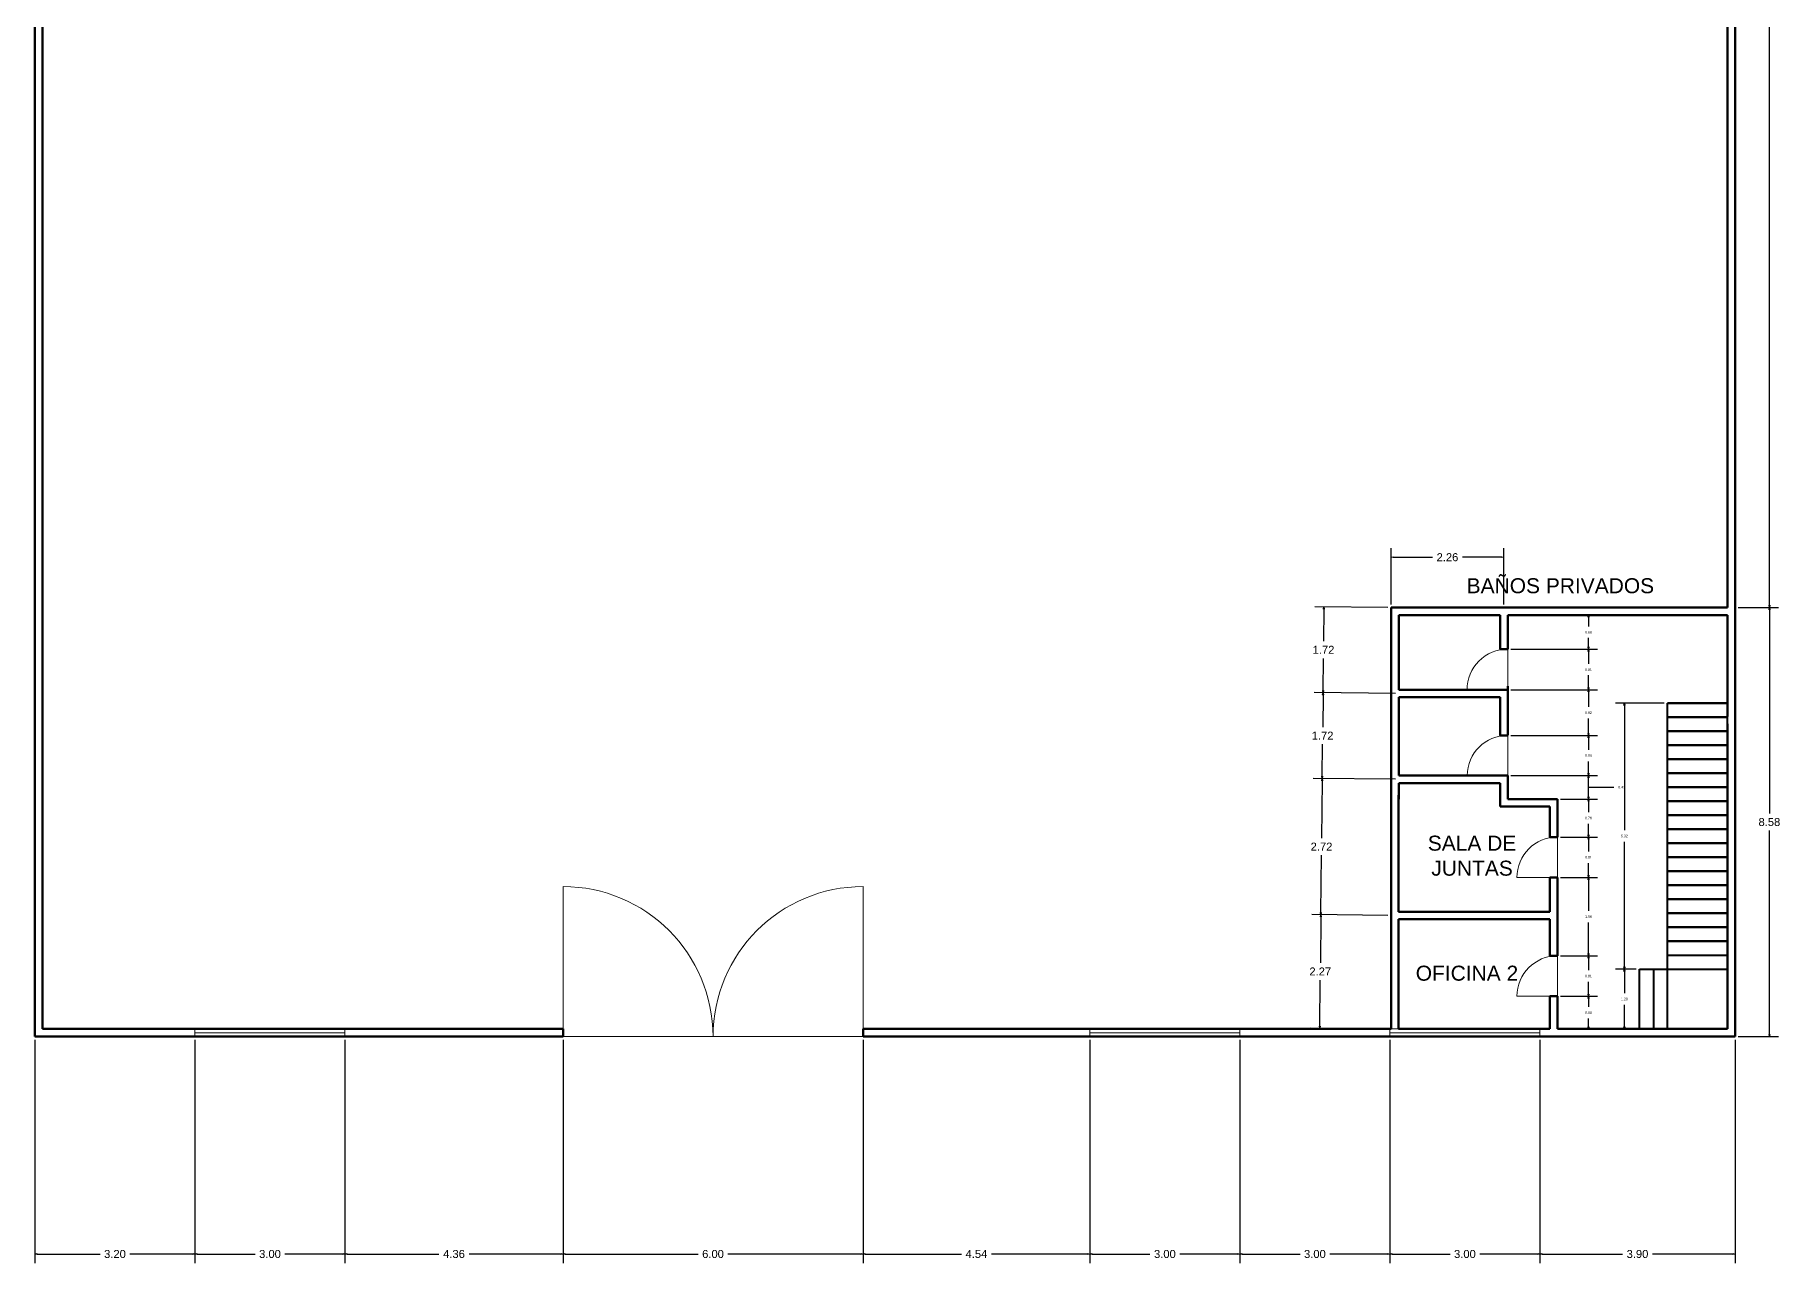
# Model space of a CAD drawing. Header units: metres. Extents: x -1 to 720, y -8 to 179.
# Drawn here: x 219.99 to 254.95, y 29.79 to 54.34 of the extents above; entities that cross this region are included whole.
import ezdxf

# ---------------------------------------------------------------- set-up
doc = ezdxf.new("R2010")
doc.units = ezdxf.units.M
doc.header["$PDMODE"] = 34
doc.layers.add('0-ANOTATION', color=7, linetype='Continuous')
doc.layers.add('0-Dimension', color=9, linetype='Continuous')
for name, color, linetype, lineweight in [('A-DOOR', 251, 'Continuous', 18), ('A-FLOR-LEVL', 145, 'Continuous', 18), ('A-GLAZ', 2, 'Continuous', 18), ('A-WALL', 7, 'Continuous', 60), ('S-STRS', 4, 'Continuous', 40)]:
    doc.layers.add(name, color=color, linetype=linetype, lineweight=lineweight)
doc.styles.get("Standard").update_dxf_attribs({"font": 'arial.ttf'})
doc.dimstyles.new('DAPC Standard', dxfattribs={"dimtxt": 0.3, "dimasz": 0.18, "dimexe": 0.18, "dimexo": 0.0625, "dimgap": 0.09, "dimtad": 0, "dimtih": 1, "dimtoh": 1, "dimzin": 0, "dimdsep": 46, "dimtxsty": 'Standard', "dimblk": 'CLOSEDBLANK', "dimcen": 0.09, "dimazin": 0, "dimtfac": 1, "dimtofl": 0, "dimtmove": 0, "dimatfit": 3, "dimfxl": 1, "dimtolj": 1, "dimtzin": 0, "dimarcsym": 0})

# ---------------------------------------------------------------- blocks, each defined once
blk = doc.blocks.new('_ClosedBlank')
at = {"color": 0, "linetype": 'ByBlock', "lineweight": -2}
for p, q in [((-1, 0.17), (0, 0)), ((-1, 0.17), (-1, -0.17)), ((0, 0), (-1, -0.17))]:
    blk.add_line(p, q, dxfattribs=at)
blk = doc.blocks.new('*D160')
at = {"layer": '0-Dimension', "color": 0, "lineweight": -2, "transparency": 16777216}
for p, q in [((250.498, 35.12), (251.237, 35.12)), ((251.057, 35.075), (251.057, 34.909)), ((251.057, 34.511), (251.057, 34.678)), ((250.498, 34.466), (251.237, 34.466))]:
    blk.add_line(p, q, dxfattribs=at)
at = {"layer": 'Defpoints', "color": 0, "transparency": 16777216}
for p in [(250.435, 35.12), (251.057, 35.12), (250.435, 34.466)]:
    blk.add_point(p, dxfattribs=at)
at = {"layer": '0-Dimension', "color": 0, "lineweight": -2, "transparency": 16777216, "xscale": 0.045, "yscale": 0.045, "zscale": 0.045}
for p, rotation in [((251.057, 35.12), 90), ((251.057, 34.466), 270)]:
    blk.add_blockref('_ClosedBlank', p, dxfattribs=dict(at, rotation=rotation))
at = {"layer": '0-Dimension', "color": 0, "transparency": 16777216, "insert": (251.057, 34.793), "char_height": 0.05, "attachment_point": 5}
blk.add_mtext('\\A1;0.65', dxfattribs=at)
blk = doc.blocks.new('*D161')
at = {"layer": '0-Dimension', "color": 0, "lineweight": -2, "transparency": 16777216}
for p, q in [((250.498, 35.93), (251.237, 35.93)), ((251.057, 35.885), (251.057, 35.641)), ((251.057, 35.165), (251.057, 35.41)), ((250.498, 35.12), (251.237, 35.12))]:
    blk.add_line(p, q, dxfattribs=at)
at = {"layer": 'Defpoints', "color": 0, "transparency": 16777216}
for p in [(250.435, 35.93), (251.057, 35.93), (250.435, 35.12)]:
    blk.add_point(p, dxfattribs=at)
at = {"layer": '0-Dimension', "color": 0, "lineweight": -2, "transparency": 16777216, "xscale": 0.045, "yscale": 0.045, "zscale": 0.045}
for p, rotation in [((251.057, 35.93), 90), ((251.057, 35.12), 270)]:
    blk.add_blockref('_ClosedBlank', p, dxfattribs=dict(at, rotation=rotation))
at = {"layer": '0-Dimension', "color": 0, "transparency": 16777216, "insert": (251.057, 35.525), "char_height": 0.05, "attachment_point": 5}
blk.add_mtext('\\A1;0.81', dxfattribs=at)
blk = doc.blocks.new('*D162')
at = {"layer": '0-Dimension', "color": 0, "lineweight": -2, "transparency": 16777216}
for p, q in [((250.498, 37.495), (251.237, 37.495)), ((251.057, 37.45), (251.057, 36.828)), ((251.057, 35.975), (251.057, 36.597)), ((250.498, 35.93), (251.237, 35.93))]:
    blk.add_line(p, q, dxfattribs=at)
at = {"layer": 'Defpoints', "color": 0, "transparency": 16777216}
for p in [(250.435, 37.495), (251.057, 37.495), (250.435, 35.93)]:
    blk.add_point(p, dxfattribs=at)
at = {"layer": '0-Dimension', "color": 0, "lineweight": -2, "transparency": 16777216, "xscale": 0.045, "yscale": 0.045, "zscale": 0.045}
for p, rotation in [((251.057, 37.495), 90), ((251.057, 35.93), 270)]:
    blk.add_blockref('_ClosedBlank', p, dxfattribs=dict(at, rotation=rotation))
at = {"layer": '0-Dimension', "color": 0, "transparency": 16777216, "insert": (251.057, 36.713), "char_height": 0.05, "attachment_point": 5}
blk.add_mtext('\\A1;1.56', dxfattribs=at)
blk = doc.blocks.new('*D163')
at = {"layer": '0-Dimension', "color": 0, "lineweight": -2, "transparency": 16777216}
for p, q in [((250.498, 38.305), (251.237, 38.305)), ((251.057, 38.26), (251.057, 38.016)), ((251.057, 37.54), (251.057, 37.785)), ((250.498, 37.495), (251.237, 37.495))]:
    blk.add_line(p, q, dxfattribs=at)
at = {"layer": 'Defpoints', "color": 0, "transparency": 16777216}
for p in [(250.435, 38.305), (251.057, 38.305), (250.435, 37.495)]:
    blk.add_point(p, dxfattribs=at)
at = {"layer": '0-Dimension', "color": 0, "lineweight": -2, "transparency": 16777216, "xscale": 0.045, "yscale": 0.045, "zscale": 0.045}
for p, rotation in [((251.057, 38.305), 90), ((251.057, 37.495), 270)]:
    blk.add_blockref('_ClosedBlank', p, dxfattribs=dict(at, rotation=rotation))
at = {"layer": '0-Dimension', "color": 0, "transparency": 16777216, "insert": (251.057, 37.9), "char_height": 0.05, "attachment_point": 5}
blk.add_mtext('\\A1;0.81', dxfattribs=at)
blk = doc.blocks.new('*D164')
at = {"layer": '0-Dimension', "color": 0, "lineweight": -2, "transparency": 16777216}
for p, q in [((250.498, 39.065), (251.237, 39.065)), ((251.057, 39.02), (251.057, 38.801)), ((251.057, 38.35), (251.057, 38.57)), ((250.498, 38.305), (251.237, 38.305))]:
    blk.add_line(p, q, dxfattribs=at)
at = {"layer": 'Defpoints', "color": 0, "transparency": 16777216}
for p in [(250.435, 39.065), (251.057, 39.065), (250.435, 38.305)]:
    blk.add_point(p, dxfattribs=at)
at = {"layer": '0-Dimension', "color": 0, "lineweight": -2, "transparency": 16777216, "xscale": 0.045, "yscale": 0.045, "zscale": 0.045}
for p, rotation in [((251.057, 39.065), 90), ((251.057, 38.305), 270)]:
    blk.add_blockref('_ClosedBlank', p, dxfattribs=dict(at, rotation=rotation))
at = {"layer": '0-Dimension', "color": 0, "transparency": 16777216, "insert": (251.057, 38.685), "char_height": 0.05, "attachment_point": 5}
blk.add_mtext('\\A1;0.76', dxfattribs=at)
blk = doc.blocks.new('*D165')
at = {"layer": '0-Dimension', "color": 0, "lineweight": -2, "transparency": 16777216}
for p, q in [((249.504, 39.534), (251.237, 39.534)), ((251.057, 39.11), (251.057, 39.489)), ((251.057, 39.3), (251.384, 39.3)), ((251.384, 39.3), (251.564, 39.3)), ((250.498, 39.065), (251.237, 39.065))]:
    blk.add_line(p, q, dxfattribs=at)
at = {"layer": 'Defpoints', "color": 0, "transparency": 16777216}
for p in [(249.441, 39.534), (251.057, 39.534), (250.435, 39.065)]:
    blk.add_point(p, dxfattribs=at)
at = {"layer": '0-Dimension', "color": 0, "lineweight": -2, "transparency": 16777216, "xscale": 0.045, "yscale": 0.045, "zscale": 0.045}
for p, rotation in [((251.057, 39.534), 90), ((251.057, 39.065), 270)]:
    blk.add_blockref('_ClosedBlank', p, dxfattribs=dict(at, rotation=rotation))
at = {"layer": '0-Dimension', "color": 0, "transparency": 16777216, "insert": (251.719, 39.3), "char_height": 0.05, "attachment_point": 5}
blk.add_mtext('\\A1;0.47', dxfattribs=at)
blk = doc.blocks.new('*D166')
at = {"layer": '0-Dimension', "color": 0, "lineweight": -2, "transparency": 16777216}
for p, q in [((249.504, 40.333), (251.237, 40.333)), ((251.057, 40.288), (251.057, 40.049)), ((249.504, 39.534), (251.237, 39.534)), ((251.057, 39.579), (251.057, 39.818))]:
    blk.add_line(p, q, dxfattribs=at)
at = {"layer": 'Defpoints', "color": 0, "transparency": 16777216}
for p in [(249.441, 40.333), (251.057, 40.333), (249.441, 39.534)]:
    blk.add_point(p, dxfattribs=at)
at = {"layer": '0-Dimension', "color": 0, "lineweight": -2, "transparency": 16777216, "xscale": 0.045, "yscale": 0.045, "zscale": 0.045}
for p, rotation in [((251.057, 40.333), 90), ((251.057, 39.534), 270)]:
    blk.add_blockref('_ClosedBlank', p, dxfattribs=dict(at, rotation=rotation))
at = {"layer": '0-Dimension', "color": 0, "transparency": 16777216, "insert": (251.057, 39.934), "char_height": 0.05, "attachment_point": 5}
blk.add_mtext('\\A1;0.80', dxfattribs=at)
blk = doc.blocks.new('*D167')
at = {"layer": '0-Dimension', "color": 0, "lineweight": -2, "transparency": 16777216}
for p, q in [((249.504, 41.25), (251.237, 41.25)), ((251.057, 41.205), (251.057, 40.907)), ((251.057, 40.378), (251.057, 40.676)), ((249.504, 40.333), (251.237, 40.333))]:
    blk.add_line(p, q, dxfattribs=at)
at = {"layer": 'Defpoints', "color": 0, "transparency": 16777216}
for p in [(249.441, 41.25), (251.057, 41.25), (249.441, 40.333)]:
    blk.add_point(p, dxfattribs=at)
at = {"layer": '0-Dimension', "color": 0, "lineweight": -2, "transparency": 16777216, "xscale": 0.045, "yscale": 0.045, "zscale": 0.045}
for p, rotation in [((251.057, 41.25), 90), ((251.057, 40.333), 270)]:
    blk.add_blockref('_ClosedBlank', p, dxfattribs=dict(at, rotation=rotation))
at = {"layer": '0-Dimension', "color": 0, "transparency": 16777216, "insert": (251.057, 40.791), "char_height": 0.05, "attachment_point": 5}
blk.add_mtext('\\A1;0.92', dxfattribs=at)
blk = doc.blocks.new('*D168')
at = {"layer": '0-Dimension', "color": 0, "lineweight": -2, "transparency": 16777216}
for p, q in [((249.504, 42.06), (251.237, 42.06)), ((251.057, 42.015), (251.057, 41.77)), ((251.057, 41.295), (251.057, 41.539)), ((249.504, 41.25), (251.237, 41.25))]:
    blk.add_line(p, q, dxfattribs=at)
at = {"layer": 'Defpoints', "color": 0, "transparency": 16777216}
for p in [(249.441, 42.06), (251.057, 42.06), (249.441, 41.25)]:
    blk.add_point(p, dxfattribs=at)
at = {"layer": '0-Dimension', "color": 0, "lineweight": -2, "transparency": 16777216, "xscale": 0.045, "yscale": 0.045, "zscale": 0.045}
for p, rotation in [((251.057, 42.06), 90), ((251.057, 41.25), 270)]:
    blk.add_blockref('_ClosedBlank', p, dxfattribs=dict(at, rotation=rotation))
at = {"layer": '0-Dimension', "color": 0, "transparency": 16777216, "insert": (251.057, 41.655), "char_height": 0.05, "attachment_point": 5}
blk.add_mtext('\\A1;0.81', dxfattribs=at)
blk = doc.blocks.new('*D169')
at = {"layer": '0-Dimension', "color": 0, "lineweight": -2, "transparency": 16777216}
for p, q in [((249.504, 42.744), (251.237, 42.744)), ((251.057, 42.699), (251.057, 42.518)), ((249.504, 42.06), (251.237, 42.06)), ((251.057, 42.105), (251.057, 42.287))]:
    blk.add_line(p, q, dxfattribs=at)
at = {"layer": 'Defpoints', "color": 0, "transparency": 16777216}
for p in [(249.441, 42.744), (251.057, 42.744), (249.441, 42.06)]:
    blk.add_point(p, dxfattribs=at)
at = {"layer": '0-Dimension', "color": 0, "lineweight": -2, "transparency": 16777216, "xscale": 0.045, "yscale": 0.045, "zscale": 0.045}
for p, rotation in [((251.057, 42.744), 90), ((251.057, 42.06), 270)]:
    blk.add_blockref('_ClosedBlank', p, dxfattribs=dict(at, rotation=rotation))
at = {"layer": '0-Dimension', "color": 0, "transparency": 16777216, "insert": (251.057, 42.402), "char_height": 0.05, "attachment_point": 5}
blk.add_mtext('\\A1;0.68', dxfattribs=at)
blk = doc.blocks.new('*D170')
at = {"layer": '0-Dimension', "color": 0, "lineweight": -2, "transparency": 16777216}
for p, q in [((252.014, 35.664), (251.595, 35.664)), ((251.775, 35.619), (251.775, 35.18)), ((251.775, 34.511), (251.775, 34.949)), ((252.014, 34.466), (251.595, 34.466))]:
    blk.add_line(p, q, dxfattribs=at)
at = {"layer": 'Defpoints', "color": 0, "transparency": 16777216}
for p in [(251.775, 35.664), (252.076, 35.664), (252.076, 34.466)]:
    blk.add_point(p, dxfattribs=at)
at = {"layer": '0-Dimension', "color": 0, "lineweight": -2, "transparency": 16777216, "xscale": 0.045, "yscale": 0.045, "zscale": 0.045}
for p, rotation in [((251.775, 35.664), 90), ((251.775, 34.466), 270)]:
    blk.add_blockref('_ClosedBlank', p, dxfattribs=dict(at, rotation=rotation))
at = {"layer": '0-Dimension', "color": 0, "transparency": 16777216, "insert": (251.775, 35.065), "char_height": 0.05, "attachment_point": 5}
blk.add_mtext('\\A1;1.20', dxfattribs=at)
blk = doc.blocks.new('*D171')
at = {"layer": '0-Dimension', "color": 0, "lineweight": -2, "transparency": 16777216}
for p, q in [((252.574, 40.984), (251.595, 40.984)), ((251.775, 40.939), (251.775, 38.439)), ((251.775, 35.709), (251.775, 38.208)), ((252.014, 35.664), (251.595, 35.664))]:
    blk.add_line(p, q, dxfattribs=at)
at = {"layer": 'Defpoints', "color": 0, "transparency": 16777216}
for p in [(251.775, 40.984), (252.636, 40.984), (252.076, 35.664)]:
    blk.add_point(p, dxfattribs=at)
at = {"layer": '0-Dimension', "color": 0, "lineweight": -2, "transparency": 16777216, "xscale": 0.045, "yscale": 0.045, "zscale": 0.045}
for p, rotation in [((251.775, 40.984), 90), ((251.775, 35.664), 270)]:
    blk.add_blockref('_ClosedBlank', p, dxfattribs=dict(at, rotation=rotation))
at = {"layer": '0-Dimension', "color": 0, "transparency": 16777216, "insert": (251.775, 38.324), "char_height": 0.05, "attachment_point": 5}
blk.add_mtext('\\A1;5.32', dxfattribs=at)
blk = doc.blocks.new('*D172')
at = {"layer": '0-Dimension', "color": 0, "lineweight": -2, "transparency": 16777216}
for p, q in [((247.046, 36.738), (245.524, 36.753)), ((245.704, 36.706), (245.695, 35.786)), ((245.682, 34.525), (245.691, 35.445)), ((247.023, 34.467), (245.502, 34.482))]:
    blk.add_line(p, q, dxfattribs=at)
at = {"layer": 'Defpoints', "color": 0, "transparency": 16777216}
for p in [(245.704, 36.751), (247.109, 36.737), (247.086, 34.466)]:
    blk.add_point(p, dxfattribs=at)
at = {"layer": '0-Dimension', "color": 0, "lineweight": -2, "transparency": 16777216, "xscale": 0.045, "yscale": 0.045, "zscale": 0.045}
for p, rotation in [((245.704, 36.751), 89.42470676570414), ((245.682, 34.48), 269.4247067657041)]:
    blk.add_blockref('_ClosedBlank', p, dxfattribs=dict(at, rotation=rotation))
at = {"layer": '0-Dimension', "color": 0, "transparency": 16777216, "insert": (245.693, 35.616), "char_height": 0.16, "attachment_point": 5}
blk.add_mtext('\\A1;2.27', dxfattribs=at)
blk = doc.blocks.new('*D173')
at = {"layer": '0-Dimension', "color": 0, "lineweight": -2, "transparency": 16777216}
for p, q in [((247.201, 39.46), (245.552, 39.477)), ((245.731, 39.43), (245.72, 38.283)), ((245.705, 36.796), (245.716, 37.943)), ((247.046, 36.738), (245.524, 36.753))]:
    blk.add_line(p, q, dxfattribs=at)
at = {"layer": 'Defpoints', "color": 0, "transparency": 16777216}
for p in [(245.732, 39.475), (247.263, 39.459), (247.109, 36.737)]:
    blk.add_point(p, dxfattribs=at)
at = {"layer": '0-Dimension', "color": 0, "lineweight": -2, "transparency": 16777216, "xscale": 0.045, "yscale": 0.045, "zscale": 0.045}
for p, rotation in [((245.732, 39.475), 89.4247067657041), ((245.704, 36.751), 269.4247067657041)]:
    blk.add_blockref('_ClosedBlank', p, dxfattribs=dict(at, rotation=rotation))
at = {"layer": '0-Dimension', "color": 0, "transparency": 16777216, "insert": (245.718, 38.113), "char_height": 0.16, "attachment_point": 5}
blk.add_mtext('\\A1;2.72', dxfattribs=at)
blk = doc.blocks.new('*D174')
at = {"layer": '0-Dimension', "color": 0, "lineweight": -2, "transparency": 16777216}
for p, q in [((247.201, 41.175), (245.569, 41.192)), ((245.749, 41.145), (245.742, 40.503)), ((245.732, 39.52), (245.739, 40.162)), ((247.201, 39.46), (245.552, 39.477))]:
    blk.add_line(p, q, dxfattribs=at)
at = {"layer": 'Defpoints', "color": 0, "transparency": 16777216}
for p in [(245.749, 41.19), (247.263, 41.175), (247.263, 39.459)]:
    blk.add_point(p, dxfattribs=at)
at = {"layer": '0-Dimension', "color": 0, "lineweight": -2, "transparency": 16777216, "xscale": 0.045, "yscale": 0.045, "zscale": 0.045}
for p, rotation in [((245.749, 41.19), 89.4247067657041), ((245.732, 39.475), 269.4247067657041)]:
    blk.add_blockref('_ClosedBlank', p, dxfattribs=dict(at, rotation=rotation))
at = {"layer": '0-Dimension', "color": 0, "transparency": 16777216, "insert": (245.74, 40.332), "char_height": 0.16, "attachment_point": 5}
blk.add_mtext('\\A1;1.72', dxfattribs=at)
blk = doc.blocks.new('*D175')
at = {"layer": '0-Dimension', "color": 0, "lineweight": -2, "transparency": 16777216}
for p, q in [((247.046, 42.894), (245.586, 42.909)), ((245.766, 42.862), (245.759, 42.219)), ((245.749, 41.235), (245.756, 41.878)), ((247.201, 41.175), (245.569, 41.192))]:
    blk.add_line(p, q, dxfattribs=at)
at = {"layer": 'Defpoints', "color": 0, "transparency": 16777216}
for p in [(245.766, 42.907), (247.109, 42.894), (247.263, 41.175)]:
    blk.add_point(p, dxfattribs=at)
at = {"layer": '0-Dimension', "color": 0, "lineweight": -2, "transparency": 16777216, "xscale": 0.045, "yscale": 0.045, "zscale": 0.045}
for p, rotation in [((245.766, 42.907), 89.4247067657041), ((245.749, 41.19), 269.4247067657041)]:
    blk.add_blockref('_ClosedBlank', p, dxfattribs=dict(at, rotation=rotation))
at = {"layer": '0-Dimension', "color": 0, "transparency": 16777216, "insert": (245.758, 42.049), "char_height": 0.16, "attachment_point": 5}
blk.add_mtext('\\A1;1.72', dxfattribs=at)
blk = doc.blocks.new('*D176')
at = {"layer": '0-Dimension', "color": 0, "lineweight": -2, "transparency": 16777216}
for p, q in [((247.109, 42.956), (247.109, 44.079)), ((249.366, 42.956), (249.366, 44.079)), ((247.154, 43.899), (247.938, 43.899)), ((249.321, 43.899), (248.536, 43.899))]:
    blk.add_line(p, q, dxfattribs=at)
at = {"layer": 'Defpoints', "color": 0, "transparency": 16777216}
for p in [(249.366, 43.899), (247.109, 42.894), (249.366, 42.894)]:
    blk.add_point(p, dxfattribs=at)
at = {"layer": '0-Dimension', "color": 0, "lineweight": -2, "transparency": 16777216, "xscale": 0.045, "yscale": 0.045, "zscale": 0.045, "rotation": 180}
blk.add_blockref('_ClosedBlank', (247.109, 43.899), dxfattribs=at)
at = {"layer": '0-Dimension', "color": 0, "lineweight": -2, "transparency": 16777216, "xscale": 0.045, "yscale": 0.045, "zscale": 0.045}
blk.add_blockref('_ClosedBlank', (249.366, 43.899), dxfattribs=at)
at = {"layer": '0-Dimension', "color": 0, "transparency": 16777216, "insert": (248.237, 43.899), "char_height": 0.16, "attachment_point": 5}
blk.add_mtext('\\A1;2.26', dxfattribs=at)
blk = doc.blocks.new('*D177')
at = {"layer": '0-Dimension', "color": 0, "lineweight": -2, "transparency": 16777216}
for p, q in [((219.989, 34.251), (219.989, 29.786)), ((223.189, 34.251), (223.189, 29.786)), ((220.034, 29.966), (221.291, 29.966)), ((223.144, 29.966), (221.886, 29.966))]:
    blk.add_line(p, q, dxfattribs=at)
at = {"layer": 'Defpoints', "color": 0, "transparency": 16777216}
for p in [(219.989, 34.314), (223.189, 34.314), (223.189, 29.966)]:
    blk.add_point(p, dxfattribs=at)
at = {"layer": '0-Dimension', "color": 0, "lineweight": -2, "transparency": 16777216, "xscale": 0.045, "yscale": 0.045, "zscale": 0.045, "rotation": 180}
blk.add_blockref('_ClosedBlank', (219.989, 29.966), dxfattribs=at)
at = {"layer": '0-Dimension', "color": 0, "lineweight": -2, "transparency": 16777216, "xscale": 0.045, "yscale": 0.045, "zscale": 0.045}
blk.add_blockref('_ClosedBlank', (223.189, 29.966), dxfattribs=at)
at = {"layer": '0-Dimension', "color": 0, "transparency": 16777216, "insert": (221.589, 29.966), "char_height": 0.16, "attachment_point": 5}
blk.add_mtext('\\A1;3.20', dxfattribs=at)
blk = doc.blocks.new('*D178')
at = {"layer": '0-Dimension', "color": 0, "lineweight": -2, "transparency": 16777216}
for p, q in [((223.189, 34.251), (223.189, 29.786)), ((226.189, 34.251), (226.189, 29.786)), ((223.234, 29.966), (224.391, 29.966)), ((226.144, 29.966), (224.986, 29.966))]:
    blk.add_line(p, q, dxfattribs=at)
at = {"layer": 'Defpoints', "color": 0, "transparency": 16777216}
for p in [(223.189, 34.314), (226.189, 34.314), (226.189, 29.966)]:
    blk.add_point(p, dxfattribs=at)
at = {"layer": '0-Dimension', "color": 0, "lineweight": -2, "transparency": 16777216, "xscale": 0.045, "yscale": 0.045, "zscale": 0.045, "rotation": 180}
blk.add_blockref('_ClosedBlank', (223.189, 29.966), dxfattribs=at)
at = {"layer": '0-Dimension', "color": 0, "lineweight": -2, "transparency": 16777216, "xscale": 0.045, "yscale": 0.045, "zscale": 0.045}
blk.add_blockref('_ClosedBlank', (226.189, 29.966), dxfattribs=at)
at = {"layer": '0-Dimension', "color": 0, "transparency": 16777216, "insert": (224.689, 29.966), "char_height": 0.16, "attachment_point": 5}
blk.add_mtext('\\A1;3.00', dxfattribs=at)
blk = doc.blocks.new('*D179')
at = {"layer": '0-Dimension', "color": 0, "lineweight": -2, "transparency": 16777216}
for p, q in [((226.189, 34.251), (226.189, 29.786)), ((230.549, 34.251), (230.549, 29.786)), ((226.234, 29.966), (228.068, 29.966)), ((230.504, 29.966), (228.67, 29.966))]:
    blk.add_line(p, q, dxfattribs=at)
at = {"layer": 'Defpoints', "color": 0, "transparency": 16777216}
for p in [(226.189, 34.314), (230.549, 34.314), (230.549, 29.966)]:
    blk.add_point(p, dxfattribs=at)
at = {"layer": '0-Dimension', "color": 0, "lineweight": -2, "transparency": 16777216, "xscale": 0.045, "yscale": 0.045, "zscale": 0.045, "rotation": 180}
blk.add_blockref('_ClosedBlank', (226.189, 29.966), dxfattribs=at)
at = {"layer": '0-Dimension', "color": 0, "lineweight": -2, "transparency": 16777216, "xscale": 0.045, "yscale": 0.045, "zscale": 0.045}
blk.add_blockref('_ClosedBlank', (230.549, 29.966), dxfattribs=at)
at = {"layer": '0-Dimension', "color": 0, "transparency": 16777216, "insert": (228.369, 29.966), "char_height": 0.16, "attachment_point": 5}
blk.add_mtext('\\A1;4.36', dxfattribs=at)
blk = doc.blocks.new('*D180')
at = {"layer": '0-Dimension', "color": 0, "lineweight": -2, "transparency": 16777216}
for p, q in [((230.549, 34.251), (230.549, 29.786)), ((236.549, 34.251), (236.549, 29.786)), ((230.594, 29.966), (233.251, 29.966)), ((236.504, 29.966), (233.847, 29.966))]:
    blk.add_line(p, q, dxfattribs=at)
at = {"layer": 'Defpoints', "color": 0, "transparency": 16777216}
for p in [(230.549, 34.314), (236.549, 34.314), (236.549, 29.966)]:
    blk.add_point(p, dxfattribs=at)
at = {"layer": '0-Dimension', "color": 0, "lineweight": -2, "transparency": 16777216, "xscale": 0.045, "yscale": 0.045, "zscale": 0.045, "rotation": 180}
blk.add_blockref('_ClosedBlank', (230.549, 29.966), dxfattribs=at)
at = {"layer": '0-Dimension', "color": 0, "lineweight": -2, "transparency": 16777216, "xscale": 0.045, "yscale": 0.045, "zscale": 0.045}
blk.add_blockref('_ClosedBlank', (236.549, 29.966), dxfattribs=at)
at = {"layer": '0-Dimension', "color": 0, "transparency": 16777216, "insert": (233.549, 29.966), "char_height": 0.16, "attachment_point": 5}
blk.add_mtext('\\A1;6.00', dxfattribs=at)
blk = doc.blocks.new('*D181')
at = {"layer": '0-Dimension', "color": 0, "lineweight": -2, "transparency": 16777216}
for p, q in [((236.549, 34.251), (236.549, 29.786)), ((241.086, 34.251), (241.086, 29.786)), ((236.594, 29.966), (238.516, 29.966)), ((241.041, 29.966), (239.118, 29.966))]:
    blk.add_line(p, q, dxfattribs=at)
at = {"layer": 'Defpoints', "color": 0, "transparency": 16777216}
for p in [(236.549, 34.314), (241.086, 34.314), (241.086, 29.966)]:
    blk.add_point(p, dxfattribs=at)
at = {"layer": '0-Dimension', "color": 0, "lineweight": -2, "transparency": 16777216, "xscale": 0.045, "yscale": 0.045, "zscale": 0.045, "rotation": 180}
blk.add_blockref('_ClosedBlank', (236.549, 29.966), dxfattribs=at)
at = {"layer": '0-Dimension', "color": 0, "lineweight": -2, "transparency": 16777216, "xscale": 0.045, "yscale": 0.045, "zscale": 0.045}
blk.add_blockref('_ClosedBlank', (241.086, 29.966), dxfattribs=at)
at = {"layer": '0-Dimension', "color": 0, "transparency": 16777216, "insert": (238.817, 29.966), "char_height": 0.16, "attachment_point": 5}
blk.add_mtext('\\A1;4.54', dxfattribs=at)
blk = doc.blocks.new('*D182')
at = {"layer": '0-Dimension', "color": 0, "lineweight": -2, "transparency": 16777216}
for p, q in [((241.086, 34.251), (241.086, 29.786)), ((244.086, 34.251), (244.086, 29.786)), ((241.131, 29.966), (242.288, 29.966)), ((244.041, 29.966), (242.883, 29.966))]:
    blk.add_line(p, q, dxfattribs=at)
at = {"layer": 'Defpoints', "color": 0, "transparency": 16777216}
for p in [(241.086, 34.314), (244.086, 34.314), (244.086, 29.966)]:
    blk.add_point(p, dxfattribs=at)
at = {"layer": '0-Dimension', "color": 0, "lineweight": -2, "transparency": 16777216, "xscale": 0.045, "yscale": 0.045, "zscale": 0.045, "rotation": 180}
blk.add_blockref('_ClosedBlank', (241.086, 29.966), dxfattribs=at)
at = {"layer": '0-Dimension', "color": 0, "lineweight": -2, "transparency": 16777216, "xscale": 0.045, "yscale": 0.045, "zscale": 0.045}
blk.add_blockref('_ClosedBlank', (244.086, 29.966), dxfattribs=at)
at = {"layer": '0-Dimension', "color": 0, "transparency": 16777216, "insert": (242.586, 29.966), "char_height": 0.16, "attachment_point": 5}
blk.add_mtext('\\A1;3.00', dxfattribs=at)
blk = doc.blocks.new('*D183')
at = {"layer": '0-Dimension', "color": 0, "lineweight": -2, "transparency": 16777216}
for p, q in [((244.086, 34.251), (244.086, 29.786)), ((247.086, 34.251), (247.086, 29.786)), ((244.131, 29.966), (245.288, 29.966)), ((247.041, 29.966), (245.883, 29.966))]:
    blk.add_line(p, q, dxfattribs=at)
at = {"layer": 'Defpoints', "color": 0, "transparency": 16777216}
for p in [(244.086, 34.314), (247.086, 34.314), (247.086, 29.966)]:
    blk.add_point(p, dxfattribs=at)
at = {"layer": '0-Dimension', "color": 0, "lineweight": -2, "transparency": 16777216, "xscale": 0.045, "yscale": 0.045, "zscale": 0.045, "rotation": 180}
blk.add_blockref('_ClosedBlank', (244.086, 29.966), dxfattribs=at)
at = {"layer": '0-Dimension', "color": 0, "lineweight": -2, "transparency": 16777216, "xscale": 0.045, "yscale": 0.045, "zscale": 0.045}
blk.add_blockref('_ClosedBlank', (247.086, 29.966), dxfattribs=at)
at = {"layer": '0-Dimension', "color": 0, "transparency": 16777216, "insert": (245.586, 29.966), "char_height": 0.16, "attachment_point": 5}
blk.add_mtext('\\A1;3.00', dxfattribs=at)
blk = doc.blocks.new('*D184')
at = {"layer": '0-Dimension', "color": 0, "lineweight": -2, "transparency": 16777216}
for p, q in [((247.086, 34.251), (247.086, 29.786)), ((250.086, 34.251), (250.086, 29.786)), ((247.131, 29.966), (248.288, 29.966)), ((250.041, 29.966), (248.883, 29.966))]:
    blk.add_line(p, q, dxfattribs=at)
at = {"layer": 'Defpoints', "color": 0, "transparency": 16777216}
for p in [(247.086, 34.314), (250.086, 34.314), (250.086, 29.966)]:
    blk.add_point(p, dxfattribs=at)
at = {"layer": '0-Dimension', "color": 0, "lineweight": -2, "transparency": 16777216, "xscale": 0.045, "yscale": 0.045, "zscale": 0.045, "rotation": 180}
blk.add_blockref('_ClosedBlank', (247.086, 29.966), dxfattribs=at)
at = {"layer": '0-Dimension', "color": 0, "lineweight": -2, "transparency": 16777216, "xscale": 0.045, "yscale": 0.045, "zscale": 0.045}
blk.add_blockref('_ClosedBlank', (250.086, 29.966), dxfattribs=at)
at = {"layer": '0-Dimension', "color": 0, "transparency": 16777216, "insert": (248.586, 29.966), "char_height": 0.16, "attachment_point": 5}
blk.add_mtext('\\A1;3.00', dxfattribs=at)
blk = doc.blocks.new('*D185')
at = {"layer": '0-Dimension', "color": 0, "lineweight": -2, "transparency": 16777216}
for p, q in [((250.086, 34.251), (250.086, 29.786)), ((253.989, 34.251), (253.989, 29.786)), ((250.131, 29.966), (251.74, 29.966)), ((253.944, 29.966), (252.335, 29.966))]:
    blk.add_line(p, q, dxfattribs=at)
at = {"layer": 'Defpoints', "color": 0, "transparency": 16777216}
for p in [(250.086, 34.314), (253.989, 34.314), (253.989, 29.966)]:
    blk.add_point(p, dxfattribs=at)
at = {"layer": '0-Dimension', "color": 0, "lineweight": -2, "transparency": 16777216, "xscale": 0.045, "yscale": 0.045, "zscale": 0.045, "rotation": 180}
blk.add_blockref('_ClosedBlank', (250.086, 29.966), dxfattribs=at)
at = {"layer": '0-Dimension', "color": 0, "lineweight": -2, "transparency": 16777216, "xscale": 0.045, "yscale": 0.045, "zscale": 0.045}
blk.add_blockref('_ClosedBlank', (253.989, 29.966), dxfattribs=at)
at = {"layer": '0-Dimension', "color": 0, "transparency": 16777216, "insert": (252.037, 29.966), "char_height": 0.16, "attachment_point": 5}
blk.add_mtext('\\A1;3.90', dxfattribs=at)
blk = doc.blocks.new('*D196')
at = {"layer": '0-Dimension', "color": 0, "lineweight": -2, "transparency": 16777216}
for p, q in [((254.051, 42.894), (254.855, 42.894)), ((254.675, 42.849), (254.675, 38.775)), ((254.675, 34.359), (254.675, 38.432)), ((254.051, 34.314), (254.855, 34.314))]:
    blk.add_line(p, q, dxfattribs=at)
at = {"layer": 'Defpoints', "color": 0, "transparency": 16777216}
for p in [(253.989, 42.894), (254.675, 42.894), (253.989, 34.314)]:
    blk.add_point(p, dxfattribs=at)
at = {"layer": '0-Dimension', "color": 0, "lineweight": -2, "transparency": 16777216, "xscale": 0.045, "yscale": 0.045, "zscale": 0.045}
for p, rotation in [((254.675, 42.894), 90), ((254.675, 34.314), 270)]:
    blk.add_blockref('_ClosedBlank', p, dxfattribs=dict(at, rotation=rotation))
at = {"layer": '0-Dimension', "color": 0, "transparency": 16777216, "insert": (254.675, 38.604), "char_height": 0.16, "attachment_point": 5}
blk.add_mtext('\\A1;8.58', dxfattribs=at)
blk = doc.blocks.new('*D197')
at = {"layer": '0-Dimension', "color": 0, "lineweight": -2, "transparency": 16777216}
for p, q in [((254.051, 70.314), (254.855, 70.314)), ((254.675, 70.269), (254.675, 56.774)), ((254.675, 42.939), (254.675, 56.433)), ((254.051, 42.894), (254.855, 42.894))]:
    blk.add_line(p, q, dxfattribs=at)
at = {"layer": 'Defpoints', "color": 0, "transparency": 16777216}
for p in [(253.989, 70.314), (254.675, 70.314), (253.989, 42.894)]:
    blk.add_point(p, dxfattribs=at)
at = {"layer": '0-Dimension', "color": 0, "lineweight": -2, "transparency": 16777216, "xscale": 0.045, "yscale": 0.045, "zscale": 0.045}
for p, rotation in [((254.675, 70.314), 90), ((254.675, 42.894), 270)]:
    blk.add_blockref('_ClosedBlank', p, dxfattribs=dict(at, rotation=rotation))
at = {"layer": '0-Dimension', "color": 0, "transparency": 16777216, "insert": (254.675, 56.604), "char_height": 0.16, "attachment_point": 5}
blk.add_mtext('\\A1;27.42', dxfattribs=at)

msp = doc.modelspace()

# ---------------------------------------------------------------- linework, layer by layer
at = {"layer": 'A-DOOR'}
for p, q in [((249.441, 42.895), (249.441, 42.894)), ((249.441, 42.744), (249.441, 42.06)), ((249.441, 42.06), (249.441, 41.25)), ((249.441, 39.534), (249.441, 40.38)), ((247.263, 39.315), (247.263, 39.065)), ((247.263, 39.315), (247.263, 39.065)), ((250.435, 38.305), (250.435, 37.495)), ((250.285, 37.495), (249.625, 37.495)), ((230.549, 34.314), (230.549, 37.314)), ((230.549, 34.314), (230.549, 37.314)), ((236.549, 34.314), (236.549, 37.314)), ((250.435, 35.93), (250.435, 35.12)), ((250.285, 35.12), (249.625, 35.12)), ((230.549, 34.314), (236.549, 34.314)), ((230.549, 34.314), (236.549, 34.314)), ((236.549, 34.314), (239.989, 34.314)), ((236.549, 34.314), (239.989, 34.314))]:
    msp.add_line(p, q, dxfattribs=at)
for centre, radius, start, end in [((249.438, 41.25), 0.81, 89.7614, 180.0299), ((249.441, 39.53), 0.81, 89.999, 179.6678), ((250.435, 37.495), 0.81, 90, 180), ((230.549, 34.314), 3, 0, 90), ((236.549, 34.314), 3, 90, 180), ((250.435, 35.12), 0.81, 90, 180)]:
    msp.add_arc(centre, radius, start, end, dxfattribs=at)
at = {"layer": 'A-FLOR-LEVL'}
for p, q in [((247.109, 42.894), (247.109, 40.316)), ((247.109, 42.894), (253.836, 42.894)), ((247.109, 39.315), (247.109, 34.466))]:
    msp.add_line(p, q, dxfattribs=at)
at = {"layer": 'A-GLAZ'}
for p, q in [((223.189, 34.314), (223.189, 34.466)), ((223.189, 34.466), (226.189, 34.466)), ((223.189, 34.39), (226.189, 34.39)), ((223.189, 34.314), (226.189, 34.314)), ((224.172, 34.314), (227.172, 34.314)), ((224.172, 34.314), (227.172, 34.314)), ((226.189, 34.466), (226.189, 34.314)), ((229.17, 34.314), (230.549, 34.314)), ((229.17, 34.314), (230.549, 34.314)), ((244.086, 34.466), (241.086, 34.466)), ((241.086, 34.466), (241.086, 34.314)), ((241.086, 34.39), (244.086, 34.39)), ((241.086, 34.314), (244.086, 34.314)), ((241.449, 34.314), (243.448, 34.314)), ((241.449, 34.314), (243.448, 34.314)), ((244.086, 34.314), (244.086, 34.466)), ((244.318, 34.314), (246.317, 34.314)), ((244.318, 34.314), (246.317, 34.314)), ((247.086, 34.466), (247.086, 34.314)), ((247.086, 34.466), (250.086, 34.466)), ((247.086, 34.39), (250.086, 34.39)), ((247.086, 34.314), (250.086, 34.314)), ((250.086, 34.466), (250.086, 34.314))]:
    msp.add_line(p, q, dxfattribs=at)
at = {"layer": 'A-WALL'}
for p, q in [((219.989, 34.314), (219.989, 70.314)), ((219.989, 34.314), (219.989, 70.314)), ((253.989, 42.894), (253.989, 70.314)), ((220.141, 70.164), (220.141, 34.466)), ((220.141, 70.164), (220.141, 34.466)), ((253.836, 42.894), (253.836, 70.164)), ((247.109, 42.894), (247.109, 40.566)), ((247.109, 40.566), (247.109, 42.894)), ((247.109, 42.894), (253.836, 42.894)), ((247.263, 42.744), (249.291, 42.744)), ((247.263, 41.324), (247.263, 42.744)), ((247.263, 41.25), (247.263, 42.744)), ((247.564, 42.744), (249.291, 42.744)), ((249.291, 42.744), (249.291, 42.06)), ((249.441, 42.895), (249.441, 42.894)), ((249.441, 42.744), (250.701, 42.744)), ((249.441, 42.744), (249.441, 42.06)), ((249.441, 42.744), (253.836, 42.744)), ((253.836, 42.894), (250.549, 42.894)), ((252.576, 42.895), (252.576, 42.894)), ((253.836, 40.714), (253.836, 42.744)), ((253.836, 42.744), (253.836, 40.714)), ((253.989, 40.566), (253.989, 42.894)), ((249.441, 42.06), (249.291, 42.06)), ((249.441, 41.324), (249.441, 41.175)), ((247.263, 41.25), (249.441, 41.25)), ((247.263, 39.534), (247.263, 41.1)), ((249.291, 41.1), (247.263, 41.1)), ((247.263, 39.609), (247.263, 41.021)), ((249.291, 40.333), (249.291, 41.1)), ((249.291, 41.021), (249.291, 40.443)), ((249.441, 41.175), (249.441, 40.455)), ((249.441, 41.175), (249.441, 40.34)), ((249.441, 41.175), (249.441, 41.1)), ((247.109, 40.566), (247.109, 40.316)), ((253.836, 40.566), (253.836, 34.466)), ((253.989, 40.566), (253.989, 34.314)), ((247.109, 40.316), (247.109, 39.315)), ((249.441, 40.333), (249.291, 40.333)), ((249.441, 39.534), (247.263, 39.534)), ((249.441, 39.534), (249.441, 39.459)), ((249.441, 39.459), (249.441, 39.534)), ((247.109, 39.315), (247.109, 39.065)), ((247.264, 39.384), (247.261, 38.917)), ((247.263, 39.384), (249.29, 39.384)), ((247.263, 39.315), (247.263, 39.065)), ((247.263, 39.065), (247.263, 39.315)), ((249.29, 38.916), (249.29, 39.384)), ((249.441, 39.459), (249.441, 39.065)), ((247.109, 39.065), (247.109, 36.737)), ((247.261, 38.917), (247.26, 38.667)), ((247.261, 38.917), (247.261, 36.81)), ((249.441, 38.916), (249.29, 38.916)), ((249.441, 39.065), (250.285, 39.065)), ((250.285, 38.916), (249.441, 38.916)), ((250.285, 39.065), (250.435, 39.065)), ((250.285, 38.916), (250.285, 38.305)), ((250.285, 38.916), (250.285, 38.305)), ((250.435, 39.065), (250.435, 38.305)), ((250.435, 39.065), (250.435, 38.305)), ((250.435, 38.305), (250.285, 38.305)), ((250.285, 37.495), (250.285, 36.887)), ((250.435, 37.495), (250.285, 37.495)), ((250.435, 37.495), (250.435, 36.735)), ((247.109, 36.887), (247.109, 36.737)), ((247.109, 36.737), (247.109, 34.466)), ((250.285, 36.81), (247.26, 36.81)), ((250.285, 36.81), (250.285, 36.887)), ((250.435, 36.735), (250.435, 36.81)), ((250.435, 36.735), (250.435, 35.93)), ((250.435, 36.735), (250.435, 35.93)), ((250.435, 36.735), (250.435, 35.985)), ((247.259, 36.585), (247.26, 36.664)), ((247.259, 36.585), (247.259, 34.466)), ((247.26, 36.664), (250.285, 36.664)), ((250.285, 36.664), (250.285, 36.585)), ((250.285, 36.585), (250.285, 36.664)), ((250.285, 35.93), (250.285, 36.585)), ((250.285, 35.93), (250.435, 35.93)), ((250.285, 34.466), (250.285, 35.12)), ((250.435, 35.12), (250.285, 35.12)), ((250.435, 35.12), (250.435, 34.466)), ((219.989, 34.314), (230.549, 34.314)), ((219.989, 34.314), (230.549, 34.314)), ((220.141, 34.466), (230.549, 34.466)), ((220.141, 34.466), (230.549, 34.466)), ((230.549, 34.466), (230.549, 34.314)), ((230.549, 34.466), (230.549, 34.314)), ((247.109, 34.466), (236.549, 34.466)), ((247.109, 34.466), (236.549, 34.466)), ((236.549, 34.466), (236.549, 34.466)), ((236.549, 34.466), (236.549, 34.314)), ((247.109, 34.466), (236.549, 34.466)), ((247.109, 34.466), (236.549, 34.466)), ((236.549, 34.314), (250.936, 34.314)), ((236.549, 34.314), (250.936, 34.314)), ((247.109, 34.314), (250.435, 34.314)), ((247.109, 34.314), (250.435, 34.314)), ((247.259, 34.466), (250.285, 34.466)), ((250.435, 34.314), (250.285, 34.314)), ((250.435, 34.466), (250.936, 34.466)), ((250.435, 34.466), (250.936, 34.466)), ((250.936, 34.466), (252.136, 34.466)), ((252.136, 34.314), (250.936, 34.314)), ((252.136, 34.466), (253.836, 34.466)), ((252.136, 34.314), (253.989, 34.314))]:
    msp.add_line(p, q, dxfattribs=at)
at = {"layer": 'S-STRS'}
for p, q in [((253.836, 35.664), (253.836, 41.544)), ((252.636, 40.984), (253.836, 40.984)), ((253.836, 40.984), (252.636, 40.984)), ((252.636, 35.664), (252.636, 40.984)), ((252.636, 40.704), (253.836, 40.704)), ((253.836, 40.704), (252.636, 40.704)), ((253.836, 34.834), (253.836, 40.714)), ((252.636, 40.424), (253.836, 40.424)), ((253.836, 40.424), (252.636, 40.424)), ((252.636, 40.144), (253.836, 40.144)), ((253.836, 40.144), (252.636, 40.144)), ((252.636, 39.864), (253.836, 39.864)), ((253.836, 39.864), (252.636, 39.864)), ((252.636, 39.584), (253.836, 39.584)), ((253.836, 39.584), (252.636, 39.584)), ((252.636, 39.304), (253.836, 39.304)), ((253.836, 39.304), (252.636, 39.304)), ((252.636, 39.024), (253.836, 39.024)), ((253.836, 39.024), (252.636, 39.024)), ((252.636, 38.744), (253.836, 38.744)), ((253.836, 38.744), (252.636, 38.744)), ((252.636, 38.464), (253.836, 38.464)), ((253.836, 38.464), (252.636, 38.464)), ((252.636, 38.184), (253.836, 38.184)), ((253.836, 38.184), (252.636, 38.184)), ((252.636, 37.904), (253.836, 37.904)), ((253.836, 37.904), (252.636, 37.904)), ((252.636, 37.624), (253.836, 37.624)), ((253.836, 37.624), (252.636, 37.624)), ((252.636, 37.344), (253.836, 37.344)), ((253.836, 37.344), (252.636, 37.344)), ((252.636, 37.064), (253.836, 37.064)), ((253.836, 37.064), (252.636, 37.064)), ((252.636, 36.784), (253.836, 36.784)), ((253.836, 36.784), (252.636, 36.784)), ((252.636, 36.504), (253.836, 36.504)), ((253.836, 36.504), (252.636, 36.504)), ((252.636, 35.664), (252.636, 36.495)), ((252.636, 35.664), (252.636, 36.495)), ((252.636, 36.224), (253.836, 36.224)), ((253.836, 36.224), (252.636, 36.224)), ((252.076, 34.466), (252.076, 35.664)), ((252.076, 35.664), (252.356, 35.664)), ((252.356, 35.664), (252.356, 34.466)), ((252.356, 35.664), (253.836, 35.664)), ((252.636, 35.944), (253.836, 35.944)), ((252.636, 35.664), (253.836, 35.664)), ((252.636, 34.466), (252.636, 35.664)), ((252.356, 34.466), (252.076, 34.466)), ((252.356, 34.466), (252.136, 34.466)), ((253.836, 34.466), (252.636, 34.466))]:
    msp.add_line(p, q, dxfattribs=at)

# ---------------------------------------------------------------- texts
at = {"layer": '0-ANOTATION', "char_height": 0.3, "attachment_point": 1}
for s, width, heights, insert in [('\\pxqc;{\\C0;SALA DE JUNTAS}', 2.68178, [0], (247.388, 38.332)), ('\\pxqc;{\\C0;OFICINA 2}', 2.08791, [0.794], (247.583, 35.732))]:
    msp.add_mtext_dynamic_manual_height_columns(s, width=width, gutter_width=12.5, heights=heights, dxfattribs=dict(at, insert=insert))
at = {"layer": 'A-DOOR', "insert": (248.408, 43.48), "char_height": 0.3, "attachment_point": 1}
msp.add_mtext_dynamic_manual_height_columns('\\pxqc;{\\C0;BAÑOS PRIVADOS}', width=4.17471, gutter_width=12.5, heights=[0], dxfattribs=at)

# ---------------------------------------------------------------- dimensions: what is measured, and where the dimension line sits
at = {"layer": '0-Dimension'}
for base, p1, p2, angle, override, picture, middle in [((254.675, 70.314), (253.989, 42.894), (253.989, 70.314), 90, {"dimtxt": 0.16, "dimasz": 0.045, "dimtmove": 1}, '*D197', (254.675, 56.604)), ((245.766, 42.907), (247.263, 41.175), (247.109, 42.894), 269.4247, {"dimtxt": 0.16, "dimasz": 0.045, "dimtmove": 1}, '*D175', (245.758, 42.049)), ((251.057, 42.744), (249.441, 42.06), (249.441, 42.744), 90, {"dimtxt": 0.05, "dimasz": 0.045, "dimtmove": 1}, '*D169', (251.057, 42.402)), ((254.675, 42.894), (253.989, 34.314), (253.989, 42.894), 90, {"dimtxt": 0.16, "dimasz": 0.045}, '*D196', (254.675, 38.604)), ((251.057, 42.06), (249.441, 41.25), (249.441, 42.06), 90, {"dimtxt": 0.05, "dimasz": 0.045, "dimtmove": 1}, '*D168', (251.057, 41.655)), ((245.749, 41.19), (247.263, 39.459), (247.263, 41.175), 269.4247, {"dimtxt": 0.16, "dimasz": 0.045, "dimtmove": 1}, '*D174', (245.74, 40.332)), ((251.057, 41.25), (249.441, 40.333), (249.441, 41.25), 90, {"dimtxt": 0.05, "dimasz": 0.045, "dimtmove": 1}, '*D167', (251.057, 40.791)), ((251.775, 40.984), (252.076, 35.664), (252.636, 40.984), 90, {"dimtxt": 0.05, "dimasz": 0.045, "dimtmove": 1}, '*D171', (251.775, 38.324)), ((251.057, 40.333), (249.441, 39.534), (249.441, 40.333), 90, {"dimtxt": 0.05, "dimasz": 0.045, "dimtmove": 1}, '*D166', (251.057, 39.934)), ((251.057, 39.534), (250.435, 39.065), (249.441, 39.534), 90, {"dimtxt": 0.05, "dimasz": 0.045, "dimtmove": 1}, '*D165', (251.654, 39.3)), ((245.732, 39.475), (247.109, 36.737), (247.263, 39.459), 269.4247, {"dimtxt": 0.16, "dimasz": 0.045, "dimtmove": 1}, '*D173', (245.718, 38.113)), ((251.057, 39.065), (250.435, 38.305), (250.435, 39.065), 90, {"dimtxt": 0.05, "dimasz": 0.045, "dimtmove": 1}, '*D164', (251.057, 38.685)), ((251.057, 38.305), (250.435, 37.495), (250.435, 38.305), 90, {"dimtxt": 0.05, "dimasz": 0.045, "dimtmove": 1}, '*D163', (251.057, 37.9)), ((251.0565, 37.4951), (250.4354, 35.9302), (250.4354, 37.4951), 90, {"dimtxt": 0.05, "dimasz": 0.045, "dimtmove": 1}, '*D162', (251.0565, 36.7127)), ((251.057, 35.93), (250.435, 35.12), (250.435, 35.93), 90, {"dimtxt": 0.05, "dimasz": 0.045, "dimtmove": 1}, '*D161', (251.057, 35.525)), ((251.775, 35.664), (252.076, 34.466), (252.076, 35.664), 90, {"dimtxt": 0.05, "dimasz": 0.045}, '*D170', (251.775, 35.065)), ((251.057, 35.12), (250.435, 34.466), (250.435, 35.12), 90, {"dimtxt": 0.05, "dimasz": 0.045}, '*D160', (251.057, 34.793))]:
    dim = msp.add_linear_dim(base=base, p1=p1, p2=p2, angle=angle, dimstyle='DAPC Standard', override=override, dxfattribs=at)
    dim.commit()
    dim.dimension.update_dxf_attribs({"geometry": picture, "text_midpoint": middle})
for base, p1, p2, override, picture, middle in [((249.366, 43.899), (247.109, 42.894), (249.366, 42.894), {"dimtxt": 0.16, "dimasz": 0.045}, '*D176', (248.237, 43.899)), ((223.189, 29.966), (219.989, 34.314), (223.189, 34.314), {"dimtxt": 0.16, "dimasz": 0.045}, '*D177', (221.589, 29.966)), ((226.189, 29.966), (223.189, 34.314), (226.189, 34.314), {"dimtxt": 0.16, "dimasz": 0.045, "dimtmove": 1}, '*D178', (224.689, 29.966)), ((230.549, 29.966), (226.189, 34.314), (230.549, 34.314), {"dimtxt": 0.16, "dimasz": 0.045, "dimtmove": 1}, '*D179', (228.369, 29.966)), ((236.549, 29.966), (230.549, 34.314), (236.549, 34.314), {"dimtxt": 0.16, "dimasz": 0.045, "dimtmove": 1}, '*D180', (233.549, 29.966)), ((241.086, 29.966), (236.549, 34.314), (241.086, 34.314), {"dimtxt": 0.16, "dimasz": 0.045, "dimtmove": 1}, '*D181', (238.817, 29.966)), ((244.086, 29.966), (241.086, 34.314), (244.086, 34.314), {"dimtxt": 0.16, "dimasz": 0.045, "dimtmove": 1}, '*D182', (242.586, 29.966)), ((247.086, 29.966), (244.086, 34.314), (247.086, 34.314), {"dimtxt": 0.16, "dimasz": 0.045, "dimtmove": 1}, '*D183', (245.586, 29.966)), ((250.086, 29.966), (247.086, 34.314), (250.086, 34.314), {"dimtxt": 0.16, "dimasz": 0.045, "dimtmove": 1}, '*D184', (248.586, 29.966)), ((253.989, 29.966), (250.086, 34.314), (253.989, 34.314), {"dimtxt": 0.16, "dimasz": 0.045, "dimtmove": 1}, '*D185', (252.037, 29.966))]:
    dim = msp.add_linear_dim(base=base, p1=p1, p2=p2, dimstyle='DAPC Standard', override=override, dxfattribs=at)
    dim.commit()
    dim.dimension.update_dxf_attribs({"geometry": picture, "text_midpoint": middle})
dim = msp.add_aligned_dim(p1=(247.086, 34.466), p2=(247.109, 36.737), distance=1.404, dimstyle='DAPC Standard', override={"dimtxt": 0.16, "dimasz": 0.045}, dxfattribs=at)
dim.commit()
dim.dimension.update_dxf_attribs({"geometry": '*D172', "text_midpoint": (245.693, 35.616)})

doc.saveas('drawing.dxf')
